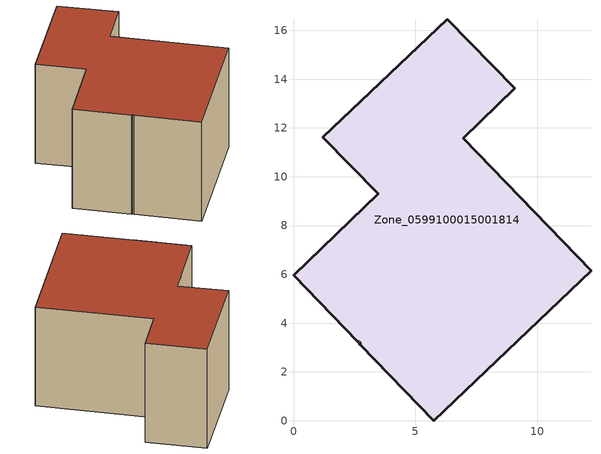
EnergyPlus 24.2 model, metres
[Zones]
Zone_0599100015001814
 floor ground (C_G): 3.48,9.31 1.19,11.62 6.3,16.45 9.07,13.62 6.95,11.58 12.19,6.14 5.74,0 2.74,3.11 2.69,3.24 2.63,3.23 0,5.96 z2.58
 wall outside (C_F): 9.07,13.62 6.3,16.45 1.19,11.62 3.48,9.31 0,5.96 2.63,3.23 2.69,3.24 2.74,3.11 5.74,0 12.19,6.14 6.95,11.58 9.07,13.62 z2.58:9.9
 roof outside (C_R): 0,5.96 2.63,3.23 2.69,3.24 2.74,3.11 5.74,0 12.19,6.14 6.95,11.58 9.07,13.62 6.3,16.45 1.19,11.62 3.48,9.31 z9.9
[BUILDING]
Pand.0599100015001814: North Axis=0; Terrain=City; Loads Convergence Tolerance Value=0.04; Temperature Convergence Tolerance Value=0.4; Solar Distribution=FullExterior; Maximum Number of Warmup Days=25; Minimum Number of Warmup Days=1
[Site:Location]
Rotterdam.The.Hague.AP_ZH_NLD Design_Conditions: Latitude=51.96; Longitude=4.45; Time Zone=1; Elevation=-4.5
[SITE:GROUNDTEMPERATURE:BUILDINGSURFACE]
18, 18, 18, 18, 18, 18, 18, 18, 18, 18, 18, 18
[MATERIAL] Thermal Absorptance=0.9; Solar Absorptance=0.7; Visible Absorptance=0.7
Name | Roughness | Thickness | Conductivity | Density | Specific Heat
G.TC.1975-1991 | MediumSmooth | 0.15 | 0.288461 | 540 | 1210
F.TC.1975-1991 | Rough | 0.3 | 0.230769 | 1920 | 840
R.TC.1975-1991 | MediumRough | 0.2 | 0.153846 | 1500 | 1000
[CONSTRUCTION]
C_G: G.TC.1975-1991
C_F: F.TC.1975-1991
C_R: R.TC.1975-1991
[ZONE]
Zone_0599100015001814: Type=1; Multiplier=1; Ceiling Height=Autocalculate; Volume=Autocalculate; Floor Area=autocalculate; Part of Total Floor Area=Yes
[ZONEINFILTRATION:DESIGNFLOWRATE]
Infil_Zone_0599100015001814: Zone or ZoneList or Space or SpaceList=Zone_0599100015001814; Schedule=AlwaysOn; Design Flow Rate Calculation Method=Flow/Area; Flow Rate per Floor Area=0.003; Constant Term Coefficient=1; Temperature Term Coefficient=0; Velocity Term Coefficient=0; Velocity Squared Term Coefficient=0
[HVACTEMPLATE:ZONE:IDEALLOADSAIRSYSTEM]
Zone_0599100015001814: Maximum Heating Supply Air Temperature=50; Minimum Cooling Supply Air Temperature=13; Maximum Heating Supply Air Humidity Ratio=0.0156; Minimum Cooling Supply Air Humidity Ratio=0.0077; Heating Limit=NoLimit; Cooling Limit=NoLimit; Dehumidification Control Type=ConstantSensibleHeatRatio; Cooling Sensible Heat Ratio=0.7; Dehumidification Setpoint=60; Humidification Control Type=None; Humidification Setpoint=30; Outdoor Air Method=None; Outdoor Air Flow Rate per Person=0.00944; Outdoor Air Flow Rate per Zone Floor Area=0; Outdoor Air Flow Rate per Zone=0; Demand Controlled Ventilation Type=None; Outdoor Air Economizer Type=NoEconomizer; Heat Recovery Type=None; Sensible Heat Recovery Effectiveness=0.7; Latent Heat Recovery Effectiveness=0.65
[ZONECONTROL:THERMOSTAT]
ThermostatControl_Zone_0599100015001814: Zone or ZoneList=Zone_0599100015001814; Control Type Schedule=DualSetpointControlType; Control 1=Thermostat_Zone_0599100015001814; Temperature Difference Between Cutout And Setpoint=0
[THERMOSTATSETPOINT:DUALSETPOINT]
Thermostat_Zone_0599100015001814: Heating Setpoint Temperature Schedule=HeatingSetpoint_Zone_0599100015001814; Cooling Setpoint Temperature Schedule=CoolingSetpoint_Zone_0599100015001814
[SCHEDULE:COMPACT]
HeatingSetpoint_Zone_0599100015001814: Through: 12/31, For: AllDays, Until: 24:00, 21
CoolingSetpoint_Zone_0599100015001814: Through: 12/31, For: AllDays, Until: 24:00, 24
DualSetpointControlType: Through: 12/31, For: AllDays, Until: 24:00, 4
AlwaysOn: Through: 12/31, For: AllDays, Until: 24:00, 1
